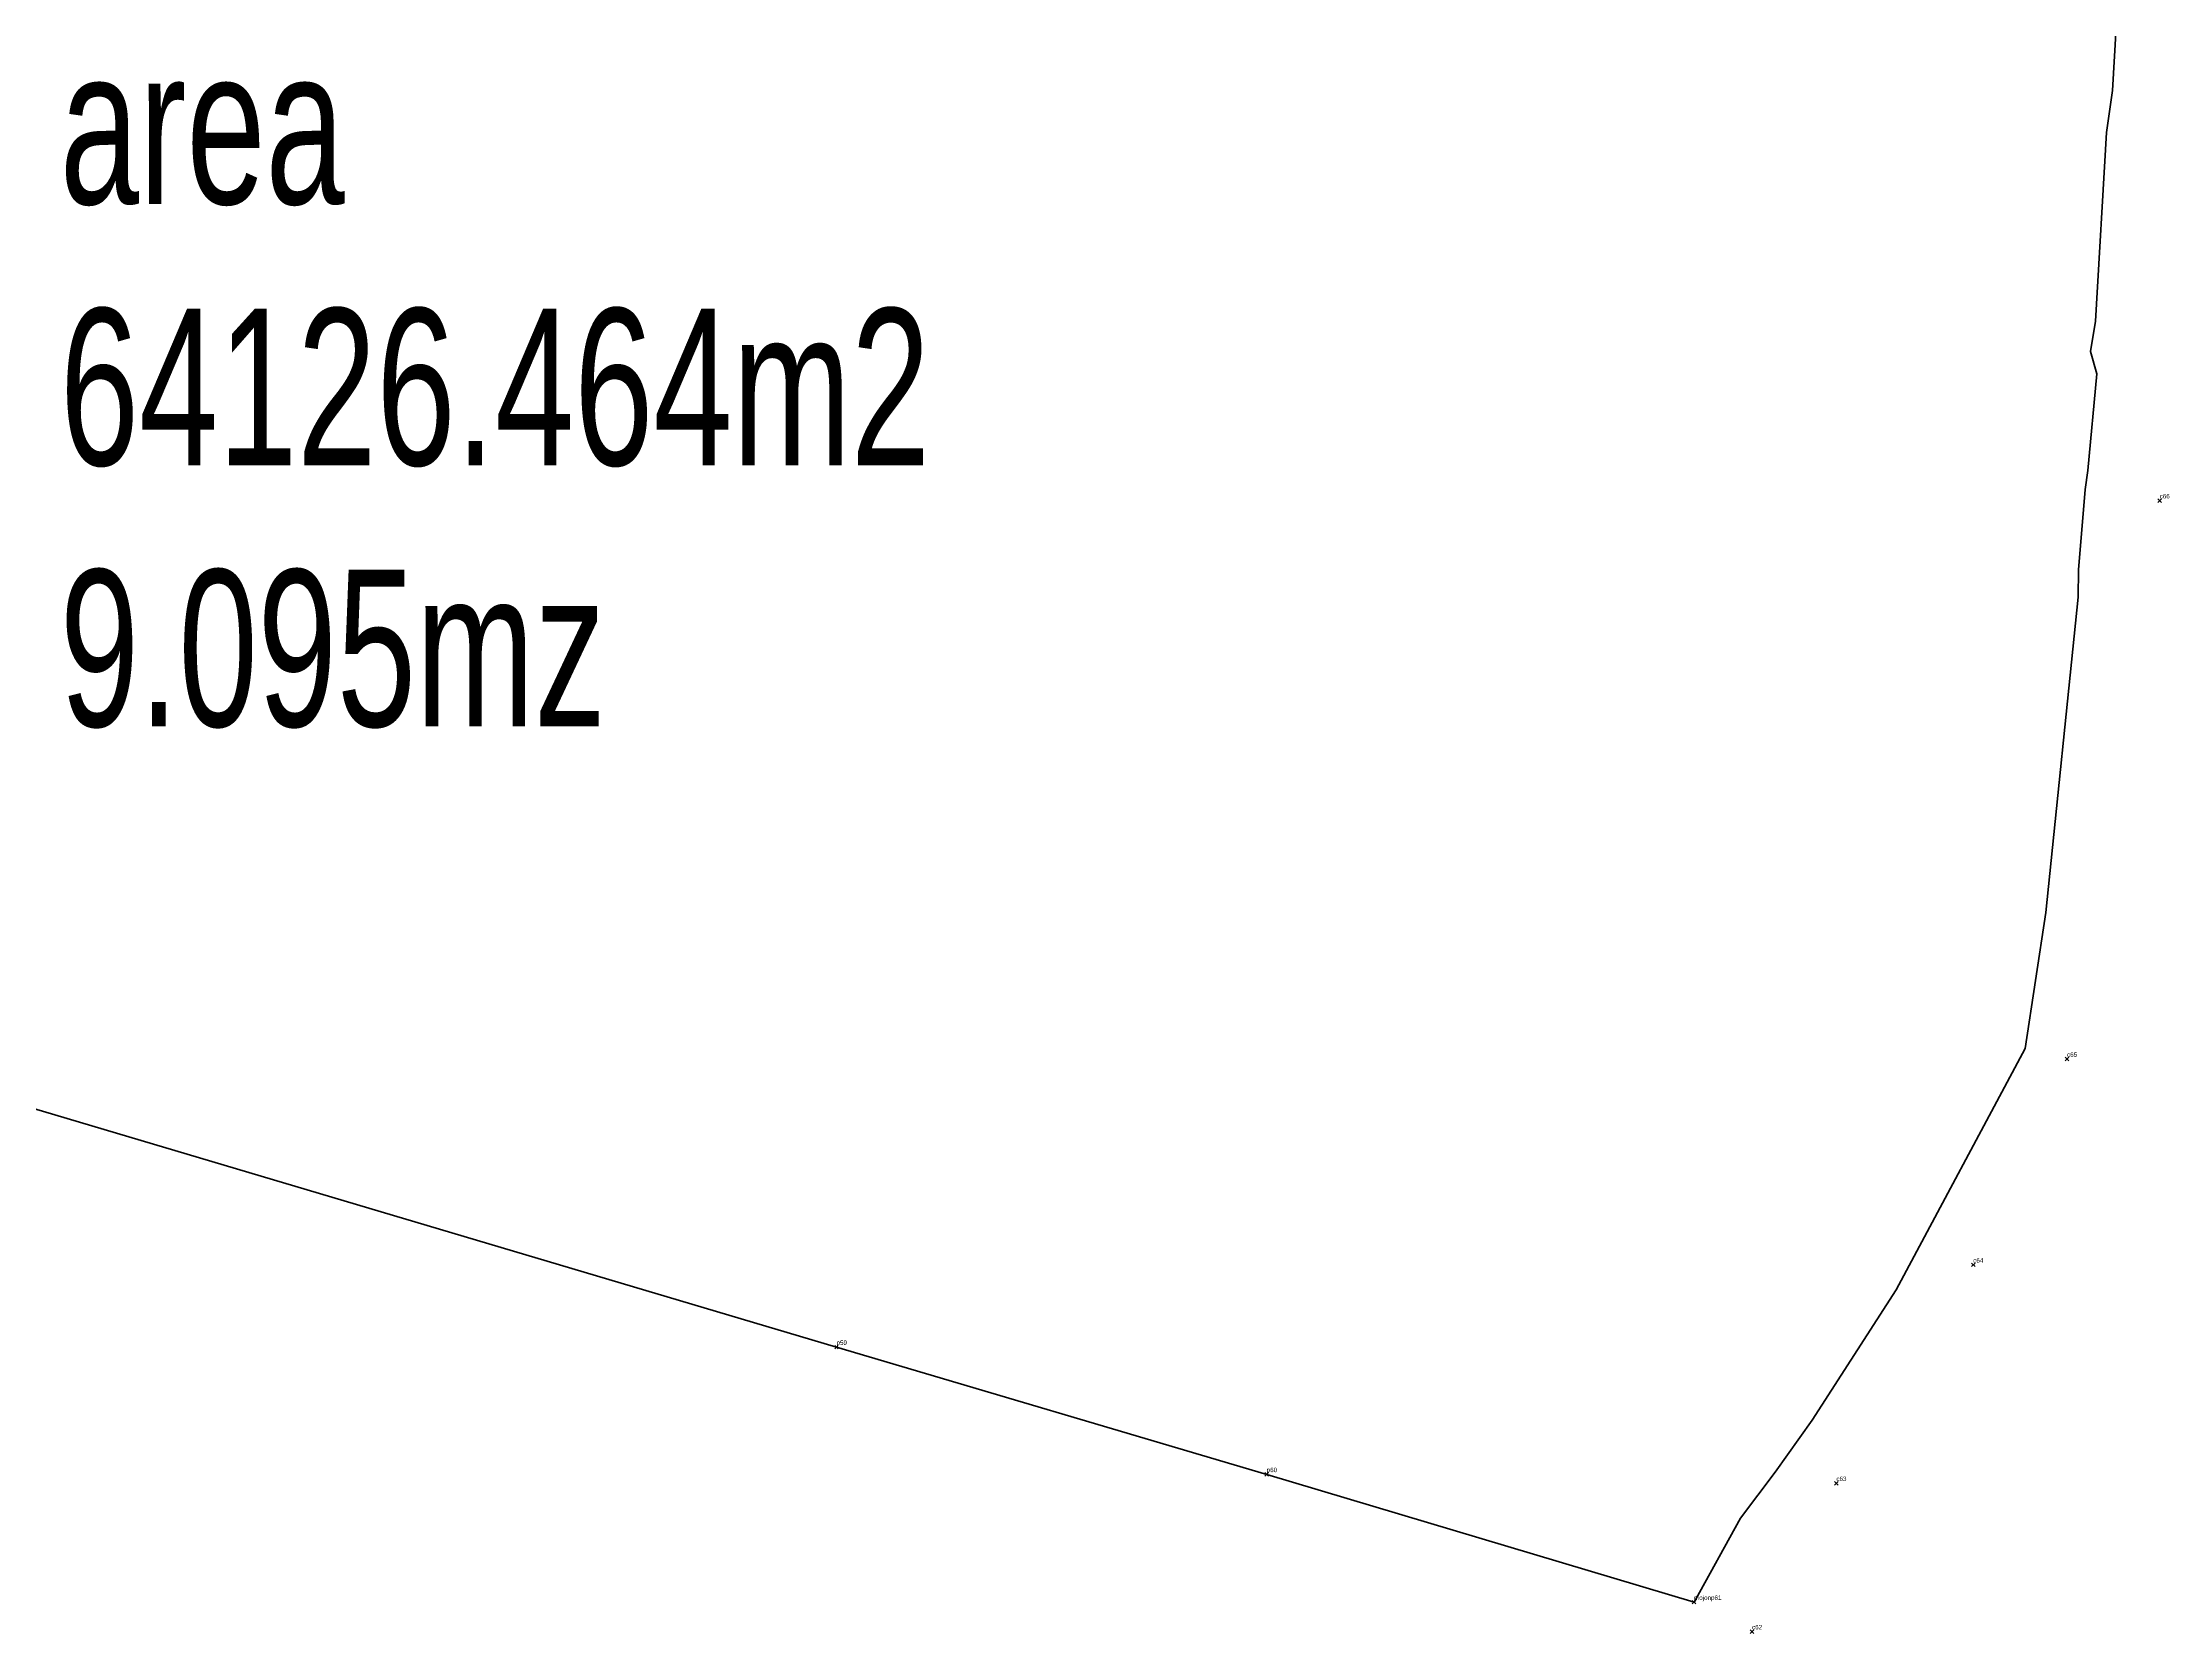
# Model space of a CAD drawing. Header units: millimetres. Extents: x 613315 to 613715, y 1315444 to 1315799.
# Drawn here: x 613473.1 to 613710.6, y 1315443.7 to 1315621.4 of the extents above; entities that cross this region are included whole.
import ezdxf

# ---------------------------------------------------------------- set-up
doc = ezdxf.new("R2010")
doc.units = ezdxf.units.MM
doc.header["$PDMODE"] = 3
doc.header["$PDSIZE"] = 0.2
doc.layers.get('0').update_dxf_attribs({"color": 1, "linetype": 'CONTINUOUS', "lineweight": 100})
doc.layers.add('Point', color=5, linetype='CONTINUOUS', lineweight=100)
doc.layers.add('Point_Name', color=1, linetype='CONTINUOUS', lineweight=100)
doc.styles.get("Standard").update_dxf_attribs({"font": 'arial.ttf', "width": 0.65})

msp = doc.modelspace()

# ---------------------------------------------------------------- linework, layer by layer
at = {"color": 3, "elevation": 73.54}
for points in [[(613657.55, 1315447.2), (613662.75, 1315456.57), (613666.62, 1315461.72), (613670.75, 1315467.51), (613680.14, 1315482.1), (613694.54, 1315509.03), (613696.84, 1315524.23), (613700.46, 1315559.42), (613700.47, 1315562.5), (613701.23, 1315571.44), (613701.51, 1315573.57), (613702.53, 1315584.37), (613701.83, 1315586.88), (613702.39, 1315590.25), (613703.62, 1315611.34), (613704.29, 1315616), (613706.45, 1315653.15), (613707.17, 1315657.89), (613707.23, 1315672.7), (613708.15, 1315690.08), (613605.83, 1315686.63), (613605.83, 1315686.63)], [(613398.17, 1315524.31), (613561.79, 1315475.68), (613609.83, 1315461.47), (613657.55, 1315447.2)]]:
    msp.add_lwpolyline(points, dxfattribs=at)
at = {"layer": 'Point'}
for p in [(613709.55, 1315570.21, 73.25), (613699.21, 1315507.85, 73.87), (613688.73, 1315484.87, 73.8), (613561.79, 1315475.68, 74.64), (613609.83, 1315461.47, 74.69), (613673.45, 1315460.48, 73.95), (613657.55, 1315447.2, 74.32), (613664.03, 1315443.91, 74.01)]:
    msp.add_point(p, dxfattribs=at)

# ---------------------------------------------------------------- texts
at = {"color": 4, "insert": (613475.06, 1315620.84), "char_height": 17.5, "width": 124.7657, "attachment_point": 1}
msp.add_mtext('area   64126.464m2\\P9.095mz', dxfattribs=at)
at = {"layer": 'Point_Name'}
for s, p in [('c66', (613709.55, 1315570.46)), ('c65', (613699.21, 1315508.1)), ('c64', (613688.73, 1315485.12)), ('p59', (613561.79, 1315475.93)), ('p60', (613609.83, 1315461.72)), ('c63', (613673.45, 1315460.73)), ('mojonp61', (613657.55, 1315447.45)), ('c62', (613664.03, 1315444.16))]:
    msp.add_text(s, height=0.5, dxfattribs=at).set_placement(p)

doc.saveas('drawing.dxf')
